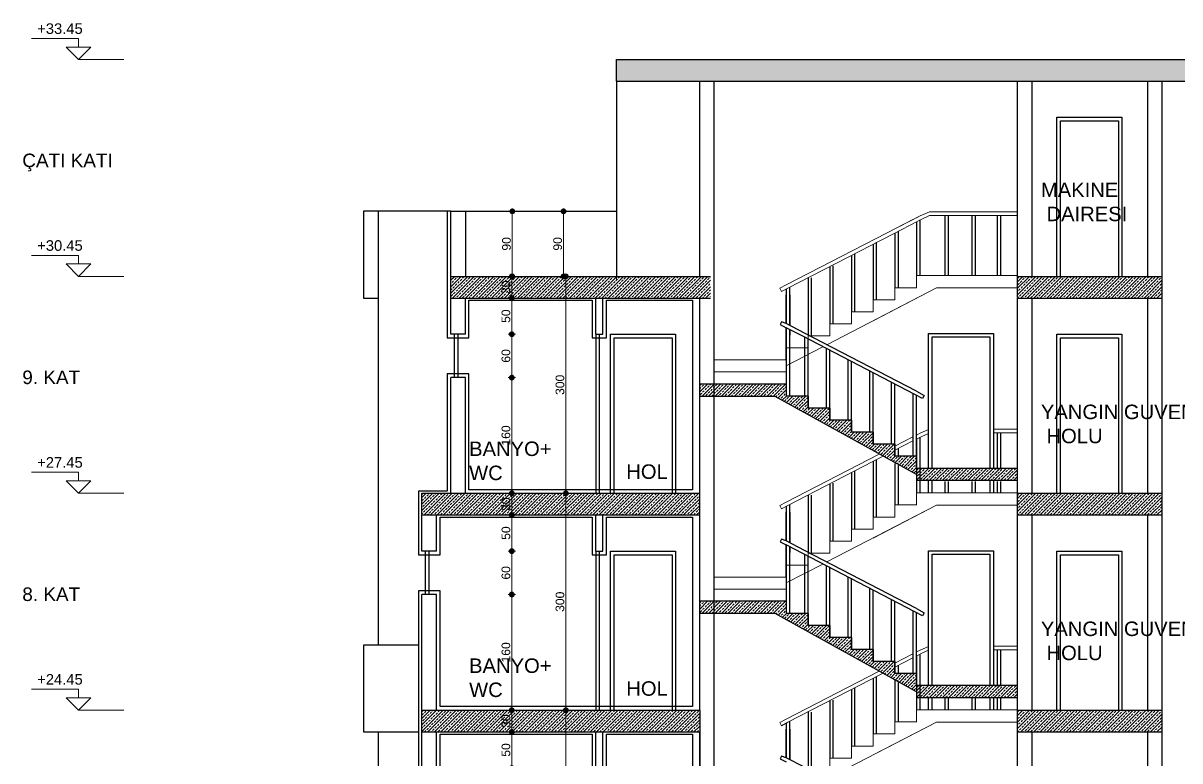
# Model space of a CAD drawing. Header units: millimetres. Extents: x 38129 to 72024, y -56282 to 16512.
# Drawn here: x 40106.7 to 40506.9, y -43613.5 to -43358.5 of the extents above; entities that cross this region are included whole.
import ezdxf

# ---------------------------------------------------------------- set-up
doc = ezdxf.new("R2010")
doc.units = ezdxf.units.MM
doc.layers.add('balkon', color=171, linetype='Continuous')
doc.layers.add('sıva', color=41, linetype='Continuous')
for name, color, linetype, lineweight in [('DIŞÖLÇÜ', 37, 'Continuous', 0), ('DUVAR', 255, 'Continuous', 30), ('KAPI', 4, 'Continuous', 30), ('KOT', 7, 'Continuous', 20), ('mahal', 7, 'Continuous', 5), ('pencere', 195, 'Continuous', 30), ('TARAMA', 252, 'Continuous', 0), ('ölçü İÇ', 31, 'Continuous', 0)]:
    doc.layers.add(name, color=color, linetype=linetype, lineweight=lineweight)
doc.styles.add('icdisolcu_yazi', font='arial.ttf')
doc.styles.get("Standard").update_dxf_attribs({"font": 'arial.ttf'})
doc.styles.add('style1', font='arial.ttf')
doc.dimstyles.new('İç Ölçü', dxfattribs={"dimtxt": 12, "dimasz": 8, "dimexe": 5, "dimexo": 0, "dimgap": 2, "dimtad": 1, "dimdec": 0, "dimzin": 12, "dimdsep": 46, "dimtxsty": 'icdisolcu_yazi', "dimblk": 'DOT', "dimcen": 8, "dimdle": 5, "dimclrd": 256, "dimclre": 256, "dimclrt": 7, "dimadec": 0, "dimazin": 3, "dimtfac": 1, "dimtdec": 0, "dimtix": 1, "dimtmove": 2, "dimatfit": 3, "dimldrblk": 'DOT', "dimfxl": 0, "dimtolj": 1, "dimtzin": 0, "dimlwd": -1, "dimlwe": -1, "dimarcsym": 0})
pattern_1 = [(45, (-8129.7853, 0), (-4.49012806, 4.49012806), []), (45, (-8125.295, 0), (-4.49012806, 4.49012806), [3.175, -1.5875])]

# ---------------------------------------------------------------- blocks, each defined once
blk = doc.blocks.new('56TREHHHHH')
at = {"layer": 'KOT'}
for p, q in [((92618.7, -98878.9), (92618.7, -98868.8)), ((92618.7, -98868.8), (92674.5, -98868.8)), ((92618.7, -98893.6), (92604, -98878.9)), ((92604, -98878.9), (92633.4, -98878.9)), ((92618.7, -98893.6), (92633.4, -98878.9)), ((92565.2, -98893.6), (92618.7, -98893.6))]:
    blk.add_line(p, q, dxfattribs=at)
blk = doc.blocks.new('_Dot')
at = {"color": 0, "lineweight": -2}
blk.add_line((-0.5, 0), (-1, 0), dxfattribs=at)
at = {"color": 0, "lineweight": 30, "const_width": 0.5}
blk.add_lwpolyline([(-0.25, 0, 1), (0.25, 0, 1)], format="xyb", close=True, dxfattribs=at)
blk = doc.blocks.new('*D2718')
at = {"layer": 'Defpoints', "color": 0, "transparency": 16777216}
for p in [(40042.5, -59208.2), (40146.8, -59208.2), (40042.5, -59258.2)]:
    blk.add_point(p, dxfattribs=at)
at = {"layer": 'ölçü İÇ', "transparency": 16777216}
for p, q in [((40141.8, -59208.2), (40151.8, -59208.2)), ((40141.8, -59258.2), (40151.8, -59258.2))]:
    blk.add_line(p, q, dxfattribs=at)
at = {"layer": 'ölçü İÇ', "linetype": 'Continuous', "transparency": 16777216}
blk.add_line((40146.8, -59250.2), (40146.8, -59216.2), dxfattribs=at)
at = {"layer": 'ölçü İÇ', "transparency": 16777216, "xscale": 8, "yscale": 8, "zscale": 8}
for p, rotation in [((40146.8, -59208.2), 90), ((40146.8, -59258.2), 270)]:
    blk.add_blockref('_Dot', p, dxfattribs=dict(at, rotation=rotation))
at = {"layer": 'ölçü İÇ', "color": 7, "transparency": 16777216, "insert": (40138.7, -59233.2), "char_height": 12, "attachment_point": 5, "rotation": 90, "style": 'icdisolcu_yazi'}
blk.add_mtext('\\A1;50', dxfattribs=at)
blk = doc.blocks.new('*D2719')
at = {"layer": 'Defpoints', "color": 0, "transparency": 16777216}
for p in [(40042.5, -59178.2), (40146.8, -59178.2), (40042.5, -59208.2)]:
    blk.add_point(p, dxfattribs=at)
at = {"layer": 'ölçü İÇ', "transparency": 16777216}
for p, q in [((40141.8, -59178.2), (40151.8, -59178.2)), ((40141.8, -59208.2), (40151.8, -59208.2))]:
    blk.add_line(p, q, dxfattribs=at)
at = {"layer": 'ölçü İÇ', "linetype": 'Continuous', "transparency": 16777216}
blk.add_line((40146.8, -59200.2), (40146.8, -59186.2), dxfattribs=at)
at = {"layer": 'ölçü İÇ', "transparency": 16777216, "xscale": 8, "yscale": 8, "zscale": 8}
for p, rotation in [((40146.8, -59178.2), 90), ((40146.8, -59208.2), 270)]:
    blk.add_blockref('_Dot', p, dxfattribs=dict(at, rotation=rotation))
at = {"layer": 'ölçü İÇ', "color": 7, "transparency": 16777216, "insert": (40138.7, -59193.2), "char_height": 12, "attachment_point": 5, "rotation": 90, "style": 'icdisolcu_yazi'}
blk.add_mtext('\\A1;30', dxfattribs=at)
blk = doc.blocks.new('*D2720')
at = {"layer": 'Defpoints', "color": 0, "transparency": 16777216}
for p in [(40221.6, -59178.2), (40221.6, -59178.2), (40221.6, -59478.2)]:
    blk.add_point(p, dxfattribs=at)
at = {"layer": 'ölçü İÇ', "transparency": 16777216}
for p, q in [((40221.6, -59178.2), (40226.6, -59178.2)), ((40221.6, -59478.2), (40226.6, -59478.2))]:
    blk.add_line(p, q, dxfattribs=at)
at = {"layer": 'ölçü İÇ', "linetype": 'Continuous', "transparency": 16777216}
blk.add_line((40221.6, -59470.2), (40221.6, -59186.2), dxfattribs=at)
at = {"layer": 'ölçü İÇ', "transparency": 16777216, "xscale": 8, "yscale": 8, "zscale": 8}
for p, rotation in [((40221.6, -59178.2), 90), ((40221.6, -59478.2), 270)]:
    blk.add_blockref('_Dot', p, dxfattribs=dict(at, rotation=rotation))
at = {"layer": 'ölçü İÇ', "color": 7, "transparency": 16777216, "insert": (40213.5, -59328.2), "char_height": 12, "attachment_point": 5, "rotation": 90, "style": 'icdisolcu_yazi'}
blk.add_mtext('\\A1;300', dxfattribs=at)
blk = doc.blocks.new('*D2721')
at = {"layer": 'Defpoints', "color": 0, "transparency": 16777216}
for p in [(40146.8, -59178.2), (40146.8, -59178.2), (40146.8, -59208.2)]:
    blk.add_point(p, dxfattribs=at)
at = {"layer": 'ölçü İÇ', "transparency": 16777216}
for p, q in [((40146.8, -59178.2), (40151.8, -59178.2)), ((40146.8, -59208.2), (40151.8, -59208.2))]:
    blk.add_line(p, q, dxfattribs=at)
at = {"layer": 'ölçü İÇ', "linetype": 'Continuous', "transparency": 16777216}
blk.add_line((40146.8, -59200.2), (40146.8, -59186.2), dxfattribs=at)
at = {"layer": 'ölçü İÇ', "transparency": 16777216, "xscale": 8, "yscale": 8, "zscale": 8}
for p, rotation in [((40146.8, -59178.2), 90), ((40146.8, -59208.2), 270)]:
    blk.add_blockref('_Dot', p, dxfattribs=dict(at, rotation=rotation))
at = {"layer": 'ölçü İÇ', "color": 7, "transparency": 16777216, "insert": (40138.7, -59193.2), "char_height": 12, "attachment_point": 5, "rotation": 90, "style": 'icdisolcu_yazi'}
blk.add_mtext('\\A1;30', dxfattribs=at)
blk = doc.blocks.new('*D2722')
at = {"layer": 'Defpoints', "color": 0, "transparency": 16777216}
for p in [(40042.5, -59018.2), (40146.8, -59018.2), (40146.8, -59178.2)]:
    blk.add_point(p, dxfattribs=at)
at = {"layer": 'ölçü İÇ', "transparency": 16777216}
for p, q in [((40141.8, -59018.2), (40151.8, -59018.2)), ((40146.8, -59178.2), (40151.8, -59178.2))]:
    blk.add_line(p, q, dxfattribs=at)
at = {"layer": 'ölçü İÇ', "linetype": 'Continuous', "transparency": 16777216}
blk.add_line((40146.8, -59170.2), (40146.8, -59026.2), dxfattribs=at)
at = {"layer": 'ölçü İÇ', "transparency": 16777216, "xscale": 8, "yscale": 8, "zscale": 8}
for p, rotation in [((40146.8, -59018.2), 90), ((40146.8, -59178.2), 270)]:
    blk.add_blockref('_Dot', p, dxfattribs=dict(at, rotation=rotation))
at = {"layer": 'ölçü İÇ', "color": 7, "transparency": 16777216, "insert": (40138.7, -59098.2), "char_height": 12, "attachment_point": 5, "rotation": 90, "style": 'icdisolcu_yazi'}
blk.add_mtext('\\A1;160', dxfattribs=at)
blk = doc.blocks.new('*D2723')
at = {"layer": 'Defpoints', "color": 0, "transparency": 16777216}
for p in [(40042.5, -58958.2), (40146.8, -58958.2), (40042.5, -59018.2)]:
    blk.add_point(p, dxfattribs=at)
at = {"layer": 'ölçü İÇ', "transparency": 16777216}
for p, q in [((40141.8, -58958.2), (40151.8, -58958.2)), ((40141.8, -59018.2), (40151.8, -59018.2))]:
    blk.add_line(p, q, dxfattribs=at)
at = {"layer": 'ölçü İÇ', "linetype": 'Continuous', "transparency": 16777216}
blk.add_line((40146.8, -59010.2), (40146.8, -58966.2), dxfattribs=at)
at = {"layer": 'ölçü İÇ', "transparency": 16777216, "xscale": 8, "yscale": 8, "zscale": 8}
for p, rotation in [((40146.8, -58958.2), 90), ((40146.8, -59018.2), 270)]:
    blk.add_blockref('_Dot', p, dxfattribs=dict(at, rotation=rotation))
at = {"layer": 'ölçü İÇ', "color": 7, "transparency": 16777216, "insert": (40138.7, -58988.2), "char_height": 12, "attachment_point": 5, "rotation": 90, "style": 'icdisolcu_yazi'}
blk.add_mtext('\\A1;60', dxfattribs=at)
blk = doc.blocks.new('*D2724')
at = {"layer": 'Defpoints', "color": 0, "transparency": 16777216}
for p in [(40042.5, -58908.2), (40146.8, -58908.2), (40042.5, -58958.2)]:
    blk.add_point(p, dxfattribs=at)
at = {"layer": 'ölçü İÇ', "transparency": 16777216}
for p, q in [((40141.8, -58908.2), (40151.8, -58908.2)), ((40141.8, -58958.2), (40151.8, -58958.2))]:
    blk.add_line(p, q, dxfattribs=at)
at = {"layer": 'ölçü İÇ', "linetype": 'Continuous', "transparency": 16777216}
blk.add_line((40146.8, -58950.2), (40146.8, -58916.2), dxfattribs=at)
at = {"layer": 'ölçü İÇ', "transparency": 16777216, "xscale": 8, "yscale": 8, "zscale": 8}
for p, rotation in [((40146.8, -58908.2), 90), ((40146.8, -58958.2), 270)]:
    blk.add_blockref('_Dot', p, dxfattribs=dict(at, rotation=rotation))
at = {"layer": 'ölçü İÇ', "color": 7, "transparency": 16777216, "insert": (40138.7, -58933.2), "char_height": 12, "attachment_point": 5, "rotation": 90, "style": 'icdisolcu_yazi'}
blk.add_mtext('\\A1;50', dxfattribs=at)
blk = doc.blocks.new('*D2725')
at = {"layer": 'Defpoints', "color": 0, "transparency": 16777216}
for p in [(40082.5, -58878.2), (40146.8, -58878.2), (40042.5, -58908.2)]:
    blk.add_point(p, dxfattribs=at)
at = {"layer": 'ölçü İÇ', "transparency": 16777216}
for p, q in [((40141.8, -58878.2), (40151.8, -58878.2)), ((40141.8, -58908.2), (40151.8, -58908.2))]:
    blk.add_line(p, q, dxfattribs=at)
at = {"layer": 'ölçü İÇ', "linetype": 'Continuous', "transparency": 16777216}
blk.add_line((40146.8, -58900.2), (40146.8, -58886.2), dxfattribs=at)
at = {"layer": 'ölçü İÇ', "transparency": 16777216, "xscale": 8, "yscale": 8, "zscale": 8}
for p, rotation in [((40146.8, -58878.2), 90), ((40146.8, -58908.2), 270)]:
    blk.add_blockref('_Dot', p, dxfattribs=dict(at, rotation=rotation))
at = {"layer": 'ölçü İÇ', "color": 7, "transparency": 16777216, "insert": (40138.7, -58893.2), "char_height": 12, "attachment_point": 5, "rotation": 90, "style": 'icdisolcu_yazi'}
blk.add_mtext('\\A1;30', dxfattribs=at)
blk = doc.blocks.new('*D2726')
at = {"layer": 'Defpoints', "color": 0, "transparency": 16777216}
for p in [(40221.6, -58878.2), (40221.6, -58878.2), (40221.6, -59178.2)]:
    blk.add_point(p, dxfattribs=at)
at = {"layer": 'ölçü İÇ', "transparency": 16777216}
for p, q in [((40221.6, -58878.2), (40226.6, -58878.2)), ((40221.6, -59178.2), (40226.6, -59178.2))]:
    blk.add_line(p, q, dxfattribs=at)
at = {"layer": 'ölçü İÇ', "linetype": 'Continuous', "transparency": 16777216}
blk.add_line((40221.6, -59170.2), (40221.6, -58886.2), dxfattribs=at)
at = {"layer": 'ölçü İÇ', "transparency": 16777216, "xscale": 8, "yscale": 8, "zscale": 8}
for p, rotation in [((40221.6, -58878.2), 90), ((40221.6, -59178.2), 270)]:
    blk.add_blockref('_Dot', p, dxfattribs=dict(at, rotation=rotation))
at = {"layer": 'ölçü İÇ', "color": 7, "transparency": 16777216, "insert": (40213.5, -59028.2), "char_height": 12, "attachment_point": 5, "rotation": 90, "style": 'icdisolcu_yazi'}
blk.add_mtext('\\A1;300', dxfattribs=at)
blk = doc.blocks.new('*D2727')
at = {"layer": 'Defpoints', "color": 0, "transparency": 16777216}
for p in [(40146.8, -58878.2), (40146.8, -58878.2), (40146.8, -58908.2)]:
    blk.add_point(p, dxfattribs=at)
at = {"layer": 'ölçü İÇ', "transparency": 16777216}
for p, q in [((40146.8, -58878.2), (40151.8, -58878.2)), ((40146.8, -58908.2), (40151.8, -58908.2))]:
    blk.add_line(p, q, dxfattribs=at)
at = {"layer": 'ölçü İÇ', "linetype": 'Continuous', "transparency": 16777216}
blk.add_line((40146.8, -58900.2), (40146.8, -58886.2), dxfattribs=at)
at = {"layer": 'ölçü İÇ', "transparency": 16777216, "xscale": 8, "yscale": 8, "zscale": 8}
for p, rotation in [((40146.8, -58878.2), 90), ((40146.8, -58908.2), 270)]:
    blk.add_blockref('_Dot', p, dxfattribs=dict(at, rotation=rotation))
at = {"layer": 'ölçü İÇ', "color": 7, "transparency": 16777216, "insert": (40138.7, -58893.2), "char_height": 12, "attachment_point": 5, "rotation": 90, "style": 'icdisolcu_yazi'}
blk.add_mtext('\\A1;30', dxfattribs=at)
blk = doc.blocks.new('*D2728')
at = {"layer": 'Defpoints', "color": 0, "transparency": 16777216}
for p in [(40082.5, -58718.2), (40146.8, -58718.2), (40146.8, -58878.2)]:
    blk.add_point(p, dxfattribs=at)
at = {"layer": 'ölçü İÇ', "transparency": 16777216}
for p, q in [((40141.8, -58718.2), (40151.8, -58718.2)), ((40146.8, -58878.2), (40151.8, -58878.2))]:
    blk.add_line(p, q, dxfattribs=at)
at = {"layer": 'ölçü İÇ', "linetype": 'Continuous', "transparency": 16777216}
blk.add_line((40146.8, -58870.2), (40146.8, -58726.2), dxfattribs=at)
at = {"layer": 'ölçü İÇ', "transparency": 16777216, "xscale": 8, "yscale": 8, "zscale": 8}
for p, rotation in [((40146.8, -58718.2), 90), ((40146.8, -58878.2), 270)]:
    blk.add_blockref('_Dot', p, dxfattribs=dict(at, rotation=rotation))
at = {"layer": 'ölçü İÇ', "color": 7, "transparency": 16777216, "insert": (40138.7, -58798.2), "char_height": 12, "attachment_point": 5, "rotation": 90, "style": 'icdisolcu_yazi'}
blk.add_mtext('\\A1;160', dxfattribs=at)
blk = doc.blocks.new('*D2729')
at = {"layer": 'Defpoints', "color": 0, "transparency": 16777216}
for p in [(40082.5, -58658.2), (40146.8, -58658.2), (40082.5, -58718.2)]:
    blk.add_point(p, dxfattribs=at)
at = {"layer": 'ölçü İÇ', "transparency": 16777216}
for p, q in [((40141.8, -58658.2), (40151.8, -58658.2)), ((40141.8, -58718.2), (40151.8, -58718.2))]:
    blk.add_line(p, q, dxfattribs=at)
at = {"layer": 'ölçü İÇ', "linetype": 'Continuous', "transparency": 16777216}
blk.add_line((40146.8, -58710.2), (40146.8, -58666.2), dxfattribs=at)
at = {"layer": 'ölçü İÇ', "transparency": 16777216, "xscale": 8, "yscale": 8, "zscale": 8}
for p, rotation in [((40146.8, -58658.2), 90), ((40146.8, -58718.2), 270)]:
    blk.add_blockref('_Dot', p, dxfattribs=dict(at, rotation=rotation))
at = {"layer": 'ölçü İÇ', "color": 7, "transparency": 16777216, "insert": (40138.7, -58688.2), "char_height": 12, "attachment_point": 5, "rotation": 90, "style": 'icdisolcu_yazi'}
blk.add_mtext('\\A1;60', dxfattribs=at)
blk = doc.blocks.new('*D2730')
at = {"layer": 'Defpoints', "color": 0, "transparency": 16777216}
for p in [(40082.5, -58608.2), (40146.8, -58608.2), (40082.5, -58658.2)]:
    blk.add_point(p, dxfattribs=at)
at = {"layer": 'ölçü İÇ', "transparency": 16777216}
for p, q in [((40141.8, -58608.2), (40151.8, -58608.2)), ((40141.8, -58658.2), (40151.8, -58658.2))]:
    blk.add_line(p, q, dxfattribs=at)
at = {"layer": 'ölçü İÇ', "linetype": 'Continuous', "transparency": 16777216}
blk.add_line((40146.8, -58650.2), (40146.8, -58616.2), dxfattribs=at)
at = {"layer": 'ölçü İÇ', "transparency": 16777216, "xscale": 8, "yscale": 8, "zscale": 8}
for p, rotation in [((40146.8, -58608.2), 90), ((40146.8, -58658.2), 270)]:
    blk.add_blockref('_Dot', p, dxfattribs=dict(at, rotation=rotation))
at = {"layer": 'ölçü İÇ', "color": 7, "transparency": 16777216, "insert": (40138.7, -58633.2), "char_height": 12, "attachment_point": 5, "rotation": 90, "style": 'icdisolcu_yazi'}
blk.add_mtext('\\A1;50', dxfattribs=at)
blk = doc.blocks.new('*D2731')
at = {"layer": 'Defpoints', "color": 0, "transparency": 16777216}
for p in [(40082.5, -58578.2), (40146.8, -58578.2), (40082.5, -58608.2)]:
    blk.add_point(p, dxfattribs=at)
at = {"layer": 'ölçü İÇ', "transparency": 16777216}
for p, q in [((40141.8, -58578.2), (40151.8, -58578.2)), ((40141.8, -58608.2), (40151.8, -58608.2))]:
    blk.add_line(p, q, dxfattribs=at)
at = {"layer": 'ölçü İÇ', "linetype": 'Continuous', "transparency": 16777216}
blk.add_line((40146.8, -58600.2), (40146.8, -58586.2), dxfattribs=at)
at = {"layer": 'ölçü İÇ', "transparency": 16777216, "xscale": 8, "yscale": 8, "zscale": 8}
for p, rotation in [((40146.8, -58578.2), 90), ((40146.8, -58608.2), 270)]:
    blk.add_blockref('_Dot', p, dxfattribs=dict(at, rotation=rotation))
at = {"layer": 'ölçü İÇ', "color": 7, "transparency": 16777216, "insert": (40138.7, -58593.2), "char_height": 12, "attachment_point": 5, "rotation": 90, "style": 'icdisolcu_yazi'}
blk.add_mtext('\\A1;30', dxfattribs=at)
blk = doc.blocks.new('*D2732')
at = {"layer": 'Defpoints', "color": 0, "transparency": 16777216}
for p in [(40221.6, -58578.2), (40221.6, -58578.2), (40221.6, -58878.2)]:
    blk.add_point(p, dxfattribs=at)
at = {"layer": 'ölçü İÇ', "transparency": 16777216}
for p, q in [((40221.6, -58578.2), (40226.6, -58578.2)), ((40221.6, -58878.2), (40226.6, -58878.2))]:
    blk.add_line(p, q, dxfattribs=at)
at = {"layer": 'ölçü İÇ', "linetype": 'Continuous', "transparency": 16777216}
blk.add_line((40221.6, -58870.2), (40221.6, -58586.2), dxfattribs=at)
at = {"layer": 'ölçü İÇ', "transparency": 16777216, "xscale": 8, "yscale": 8, "zscale": 8}
for p, rotation in [((40221.6, -58578.2), 90), ((40221.6, -58878.2), 270)]:
    blk.add_blockref('_Dot', p, dxfattribs=dict(at, rotation=rotation))
at = {"layer": 'ölçü İÇ', "color": 7, "transparency": 16777216, "insert": (40213.5, -58728.2), "char_height": 12, "attachment_point": 5, "rotation": 90, "style": 'icdisolcu_yazi'}
blk.add_mtext('\\A1;300', dxfattribs=at)
blk = doc.blocks.new('*D2733')
at = {"layer": 'Defpoints', "color": 0, "transparency": 16777216}
for p in [(40146.8, -58488.2), (40147.5, -58488.2), (40146.8, -58578.2)]:
    blk.add_point(p, dxfattribs=at)
at = {"layer": 'ölçü İÇ', "transparency": 16777216}
for p, q in [((40146.8, -58488.2), (40152.5, -58488.2)), ((40146.8, -58578.2), (40152.5, -58578.2))]:
    blk.add_line(p, q, dxfattribs=at)
at = {"layer": 'ölçü İÇ', "linetype": 'Continuous', "transparency": 16777216}
blk.add_line((40147.5, -58570.2), (40147.5, -58496.2), dxfattribs=at)
at = {"layer": 'ölçü İÇ', "transparency": 16777216, "xscale": 8, "yscale": 8, "zscale": 8}
for p, rotation in [((40147.5, -58488.2), 90), ((40147.5, -58578.2), 270)]:
    blk.add_blockref('_Dot', p, dxfattribs=dict(at, rotation=rotation))
at = {"layer": 'ölçü İÇ', "color": 7, "transparency": 16777216, "insert": (40139.4, -58533.2), "char_height": 12, "attachment_point": 5, "rotation": 90, "style": 'icdisolcu_yazi'}
blk.add_mtext('\\A1;90', dxfattribs=at)
blk = doc.blocks.new('*D2734')
at = {"layer": 'Defpoints', "color": 0, "transparency": 16777216}
for p in [(40218.4, -58488.2), (40221.6, -58488.2), (40221.6, -58578.2)]:
    blk.add_point(p, dxfattribs=at)
at = {"layer": 'ölçü İÇ', "transparency": 16777216}
for p, q in [((40221.6, -58488.2), (40213.4, -58488.2)), ((40221.6, -58578.2), (40213.4, -58578.2))]:
    blk.add_line(p, q, dxfattribs=at)
at = {"layer": 'ölçü İÇ', "linetype": 'Continuous', "transparency": 16777216}
blk.add_line((40218.4, -58570.2), (40218.4, -58496.2), dxfattribs=at)
at = {"layer": 'ölçü İÇ', "transparency": 16777216, "xscale": 8, "yscale": 8, "zscale": 8}
for p, rotation in [((40218.4, -58488.2), 90), ((40218.4, -58578.2), 270)]:
    blk.add_blockref('_Dot', p, dxfattribs=dict(at, rotation=rotation))
at = {"layer": 'ölçü İÇ', "color": 7, "transparency": 16777216, "insert": (40210.3, -58533.2), "char_height": 12, "attachment_point": 5, "rotation": 90, "style": 'icdisolcu_yazi'}
blk.add_mtext('\\A1;90', dxfattribs=at)
blk = doc.blocks.new('NDBDGBF')
at = {"layer": 'TARAMA'}
h = blk.add_hatch(dxfattribs=at)
h.set_pattern_fill('ANSI33', color=256)
h.set_pattern_definition([(45, (39464.9614, -61942.247), (-4.490128, 4.490128), []), (45, (39469.4515, -61942.247), (-4.490128, 4.490128), [3.175, -1.5875])])
h.paths.add_polyline_path([(41571.7, -58278.2), (40291.7, -58278.2), (40291.7, -58308.2), (41571.7, -58308.2)])
h = blk.add_hatch(dxfattribs=at)
h.set_pattern_fill('ANSI33', color=256)
h.set_pattern_definition([(45, (3406.567, -25875.2335), (-4.4901281, 4.4901281), []), (45, (3411.057, -25875.2335), (-4.4901281, 4.4901281), [3.175, -1.5875])])
h.paths.add_polyline_path([(40421.7, -58578.2), (40062.5, -58578.2), (40062.5, -58608.2), (40421.7, -58608.2)])
h = blk.add_hatch(dxfattribs=at)
h.set_pattern_fill('ANSI33', color=256)
h.set_pattern_definition([(45, (3411.567, -25875.2335), (-4.4901281, 4.4901281), []), (45, (3416.057, -25875.2335), (-4.4901281, 4.4901281), [3.175, -1.5875])])
h.paths.add_polyline_path([(41046.7, -58578.2), (40846.7, -58578.2), (40846.7, -58608.2), (41046.7, -58608.2)])
h = blk.add_hatch(dxfattribs=at)
h.set_pattern_fill('ANSI33', color=256)
h.set_pattern_definition([(45, (-8129.7853, 3030.56), (-4.49012806, 4.49012806), []), (45, (-8125.295, 3030.56), (-4.49012806, 4.49012806), [3.175, -1.5875])])
h.paths.add_polyline_path([(40526.7, -58727.1), (40406.8, -58727.1), (40406.8, -58744.1), (40511.2, -58744.1), (40706.7, -58852.4), (40706.7, -58860.7), (40846.7, -58860.7), (40846.7, -58843.7), (40706.7, -58843.7), (40706.7, -58827), (40676.7, -58827), (40676.7, -58810.4), (40646.7, -58810.4), (40646.7, -58793.7), (40616.7, -58793.7), (40616.7, -58777), (40586.7, -58777), (40586.7, -58760.4), (40556.7, -58760.4), (40556.7, -58743.7), (40526.7, -58743.7)])
h.paths.add_polyline_path([(40422.9, -58827), (40652.8, -58827), (40652.8, -58796.1), (40422.9, -58796.1)], flags=25)
h = blk.add_hatch(dxfattribs=at)
h.set_pattern_fill('ANSI33', color=256)
h.set_pattern_definition(pattern_1)
h.paths.add_polyline_path([(40406.8, -58908.2), (40406.8, -58878.2), (40022.5, -58878.2), (40022.5, -58908.2)])
h = blk.add_hatch(dxfattribs=at)
h.set_pattern_fill('ANSI33', color=256)
h.set_pattern_definition([(45, (3411.567, -26175.2335), (-4.4901281, 4.4901281), []), (45, (3416.057, -26175.2335), (-4.4901281, 4.4901281), [3.175, -1.5875])])
h.paths.add_polyline_path([(41046.7, -58878.2), (40846.7, -58878.2), (40846.7, -58908.2), (41046.7, -58908.2)])
h = blk.add_hatch(dxfattribs=at)
h.set_pattern_fill('ANSI33', color=256)
h.set_pattern_definition([(45, (-8129.7853, 2730), (-4.49012806, 4.49012806), []), (45, (-8125.295, 2730), (-4.49012806, 4.49012806), [3.175, -1.5875])])
h.paths.add_polyline_path([(40526.7, -59027.6), (40406.8, -59027.6), (40406.8, -59044.6), (40511.2, -59044.6), (40706.7, -59152.9), (40706.7, -59161.2), (40846.7, -59161.2), (40846.7, -59144.2), (40706.7, -59144.2), (40706.7, -59127.6), (40676.7, -59127.6), (40676.7, -59110.9), (40646.7, -59110.9), (40646.7, -59094.3), (40616.7, -59094.3), (40616.7, -59077.6), (40586.7, -59077.6), (40586.7, -59060.9), (40556.7, -59060.9), (40556.7, -59044.3), (40526.7, -59044.3)])
h.paths.add_polyline_path([(40422.9, -59127.5), (40652.8, -59127.5), (40652.8, -59096.6), (40422.9, -59096.6)], flags=25)
h = blk.add_hatch(dxfattribs=at)
h.set_pattern_fill('ANSI33', color=256)
h.set_pattern_definition(pattern_1)
h.paths.add_polyline_path([(40406.8, -59208.2), (40406.8, -59178.2), (40022.5, -59178.2), (40022.5, -59208.2)])
h = blk.add_hatch(dxfattribs=at)
h.set_pattern_fill('ANSI33', color=256)
h.set_pattern_definition([(45, (3411.567, -26475.2335), (-4.4901281, 4.4901281), []), (45, (3416.057, -26475.2335), (-4.4901281, 4.4901281), [3.175, -1.5875])])
h.paths.add_polyline_path([(41046.7, -59178.2), (40846.7, -59178.2), (40846.7, -59208.2), (41046.7, -59208.2)])
blk.add_line((40291.7, -58582.6), (40291.7, -58578.2))
at = {"layer": 'balkon'}
for p, q in [((40526.7, -58643.5), (40526.7, -58603.7)), ((40531.7, -58603.7), (40531.7, -58646.1)), ((40531.7, -58651.8), (40531.7, -58659.6)), ((40526.7, -58944.1), (40526.7, -58904.3)), ((40531.7, -58904.3), (40531.7, -58946.7)), ((40531.7, -58952.3), (40531.7, -58960.1)), ((40526.7, -59244.1), (40526.7, -59204.3)), ((40531.7, -59204.3), (40531.7, -59246.7))]:
    blk.add_line(p, q, dxfattribs=at)
for points in [[(40706.7, -58502.7), (40706.7, -58577.1)], [(40711.7, -58577.1), (40711.7, -58500.1)], [(40746.2, -58493.9), (40746.2, -58577.1)], [(40751.2, -58577.1), (40751.2, -58493.9)], [(40783.4, -58493.9), (40783.4, -58577.1)], [(40788.4, -58577.1), (40788.4, -58493.9)], [(40818.6, -58493.9), (40818.6, -58544.4)], [(40818.6, -58493.9), (40818.6, -58577.1)], [(40823.6, -58577.1), (40823.6, -58493.9)], [(40823.6, -58544.4), (40823.6, -58493.9)], [(40676.7, -58518.2), (40676.7, -58593.8)], [(40681.7, -58593.8), (40681.7, -58515.6)], [(40681.7, -58527.7), (40681.7, -58515.6)], [(40646.7, -58533.6), (40646.7, -58610.4)], [(40651.7, -58610.4), (40651.7, -58531.1)], [(40616.7, -58549.1), (40616.7, -58627.1)], [(40621.7, -58627.1), (40621.7, -58547.1)], [(40586.7, -58564.6), (40586.7, -58643.8)], [(40591.7, -58643.8), (40591.7, -58563.7)], [(40556.7, -58580), (40556.7, -58660.4)], [(40561.7, -58660.4), (40561.7, -58580.4)], [(40526.7, -58595.5), (40526.7, -58643.5)], [(40531.7, -58646.1), (40531.7, -58592.9)], [(40581.7, -58673.2), (40581.7, -58673.2)], [(40818.6, -58794.5), (40818.6, -58844.9)], [(40823.6, -58844.9), (40823.6, -58794.5)], [(40706.7, -58803.2), (40706.7, -58877.7)], [(40711.7, -58877.7), (40711.7, -58800.7)], [(40681.7, -58828.3), (40681.7, -58816.1)], [(40646.7, -58834.2), (40646.7, -58911)], [(40651.7, -58911), (40651.7, -58831.6)], [(40676.7, -58836.9), (40676.7, -58894.3)], [(40681.7, -58894.3), (40681.7, -58839.8)], [(40616.7, -58849.7), (40616.7, -58927.7)], [(40621.7, -58927.7), (40621.7, -58847.6)], [(40586.7, -58865.1), (40586.7, -58944.3)], [(40591.7, -58944.3), (40591.7, -58864.3)], [(40746.2, -58861.9), (40746.2, -58877.7)], [(40751.2, -58877.7), (40751.2, -58861.9)], [(40783.4, -58861.9), (40783.4, -58877.7)], [(40788.4, -58877.7), (40788.4, -58861.9)], [(40818.6, -58861.9), (40818.6, -58877.7)], [(40823.6, -58877.7), (40823.6, -58861.9)], [(40556.7, -58880.6), (40556.7, -58961)], [(40561.7, -58961), (40561.7, -58880.9)], [(40526.7, -58896.1), (40526.7, -58944.1)], [(40531.7, -58946.7), (40531.7, -58893.5)], [(40581.7, -58973.8), (40581.7, -58973.8)], [(40818.6, -59094.5), (40818.6, -59144.9)], [(40823.6, -59144.9), (40823.6, -59094.5)], [(40706.7, -59103.3), (40706.7, -59177.7)], [(40711.7, -59177.7), (40711.7, -59100.7)], [(40651.7, -59211), (40651.7, -59131.6)], [(40681.7, -59128.3), (40681.7, -59116.1)], [(40621.7, -59227.7), (40621.7, -59147.6)], [(40646.7, -59134.2), (40646.7, -59211)], [(40676.7, -59136.9), (40676.7, -59194.4)], [(40681.7, -59194.4), (40681.7, -59139.8)], [(40616.7, -59149.7), (40616.7, -59227.7)], [(40746.2, -59161.9), (40746.2, -59177.7)], [(40751.2, -59177.7), (40751.2, -59161.9)], [(40783.4, -59161.9), (40783.4, -59177.7)], [(40788.4, -59177.7), (40788.4, -59161.9)], [(40818.6, -59161.9), (40818.6, -59177.7)], [(40823.6, -59177.7), (40823.6, -59161.9)], [(40586.7, -59165.1), (40586.7, -59244.3)], [(40591.7, -59244.3), (40591.7, -59164.3)], [(40531.7, -59246.7), (40531.7, -59193.5)], [(40556.7, -59180.6), (40556.7, -59261)], [(40561.7, -59261), (40561.7, -59180.9)], [(40526.7, -59196.1), (40526.7, -59244.1)]]:
    blk.add_lwpolyline(points, dxfattribs=at)
at = {"layer": 'DIŞÖLÇÜ'}
for p, q in [((40711.7, -58494.5), (40724.6, -58488.9)), ((40724.6, -58488.9), (40846.7, -58488.9)), ((40526.7, -58589.9), (40711.7, -58494.5)), ((40676.7, -58512.5), (40701.7, -58499.6)), ((40676.7, -58518.2), (40706.7, -58502.7)), ((40706.7, -58497.1), (40711.7, -58494.5)), ((40706.7, -58502.7), (40714, -58498.9)), ((40725, -58493.9), (40714, -58498.9)), ((40725, -58493.9), (40846.7, -58493.9)), ((40529, -58594.3), (40676.7, -58518.2)), ((40706.7, -58594.1), (40706.7, -58577.1)), ((40706.7, -58593.8), (40706.7, -58577.1)), ((40706.7, -58577.1), (40846.7, -58577.1)), ((40517.8, -58594.5), (40526.7, -58589.9)), ((40519.9, -58599), (40517.8, -58594.5)), ((40529, -58594.3), (40519.9, -58599)), ((40734.5, -58594.1), (40582.8, -58672.7)), ((40734.5, -58594.1), (40646.7, -58639.6)), ((40676.7, -58610.4), (40676.7, -58593.8)), ((40676.7, -58610.4), (40676.7, -58593.8)), ((40676.7, -58593.8), (40706.7, -58593.8)), ((40734.5, -58594.1), (40846.7, -58594.1)), ((40646.7, -58627.1), (40646.7, -58610.4)), ((40646.7, -58627.1), (40646.7, -58610.4)), ((40646.7, -58610.4), (40676.7, -58610.4)), ((40616.7, -58643.8), (40616.7, -58627.1)), ((40616.7, -58643.8), (40616.7, -58627.1)), ((40616.7, -58627.1), (40646.7, -58627.1)), ((40586.7, -58660.4), (40586.7, -58643.8)), ((40586.7, -58660.4), (40586.7, -58643.8)), ((40586.7, -58643.8), (40616.7, -58643.8)), ((40559.2, -58660.4), (40556.7, -58660.4)), ((40556.7, -58660.4), (40556.7, -58664.8)), ((40556.7, -58677.1), (40556.7, -58664.8)), ((40556.7, -58677.1), (40556.7, -58664.8)), ((40559.2, -58660.4), (40586.7, -58660.4)), ((40577.3, -58675.5), (40526.7, -58701.7)), ((40526.7, -58677.1), (40526.7, -58743.7)), ((40526.7, -58693.7), (40526.7, -58677.1)), ((40526.7, -58677.1), (40556.7, -58677.1)), ((40526.7, -58693.7), (40426.8, -58693.7)), ((40526.7, -58693.7), (40526.7, -58692.1)), ((40526.7, -58693.7), (40526.7, -58727.1)), ((40526.7, -58710.4), (40426.8, -58710.4)), ((40526.7, -58727.1), (40526.7, -58743.7)), ((40526.7, -58743.7), (40526.7, -58727.1)), ((40706.7, -58797.6), (40711.7, -58795)), ((40711.7, -58795), (40723.3, -58790)), ((40723.3, -58795.3), (40714, -58799.5)), ((40813.3, -58789.5), (40846.7, -58789.5)), ((40813.3, -58794.5), (40846.7, -58794.5)), ((40676.7, -58813.1), (40701.7, -58800.2)), ((40676.7, -58818.7), (40701.7, -58805.8)), ((40706.7, -58803.2), (40714, -58799.5)), ((40526.7, -58890.5), (40654.4, -58824.6)), ((40529, -58894.9), (40659.6, -58827.5)), ((40517.8, -58895), (40526.7, -58890.5)), ((40706.7, -58894.7), (40706.7, -58877.7)), ((40706.7, -58894.3), (40706.7, -58877.7)), ((40706.7, -58877.7), (40846.7, -58877.7)), ((40519.9, -58899.6), (40517.8, -58895)), ((40529, -58894.9), (40519.9, -58899.6)), ((40734.5, -58894.7), (40582.8, -58973.2)), ((40734.5, -58894.7), (40646.7, -58940.1)), ((40676.7, -58911), (40676.7, -58894.3)), ((40676.7, -58911), (40676.7, -58894.3)), ((40676.7, -58894.3), (40706.7, -58894.3)), ((40734.5, -58894.7), (40846.7, -58894.7)), ((40646.7, -58927.7), (40646.7, -58911)), ((40646.7, -58927.7), (40646.7, -58911)), ((40646.7, -58911), (40676.7, -58911)), ((40616.7, -58944.3), (40616.7, -58927.7)), ((40616.7, -58944.3), (40616.7, -58927.7)), ((40616.7, -58927.7), (40646.7, -58927.7)), ((40586.7, -58961), (40586.7, -58944.3)), ((40586.7, -58961), (40586.7, -58944.3)), ((40586.7, -58944.3), (40616.7, -58944.3)), ((40559.2, -58961), (40556.7, -58961)), ((40556.7, -58961), (40556.7, -58965.3)), ((40556.7, -58977.6), (40556.7, -58965.3)), ((40556.7, -58977.6), (40556.7, -58965.3)), ((40559.2, -58961), (40586.7, -58961)), ((40577.3, -58976), (40526.7, -59002.2)), ((40526.7, -58977.6), (40526.7, -59044.3)), ((40526.7, -58994.3), (40526.7, -58977.6)), ((40526.7, -58977.6), (40556.7, -58977.6)), ((40526.7, -58994.3), (40426.8, -58994.3)), ((40526.7, -58994.3), (40526.7, -58992.6)), ((40526.7, -58994.3), (40526.7, -59027.6)), ((40526.7, -59011), (40426.8, -59011)), ((40526.7, -59027.6), (40526.7, -59044.3)), ((40526.7, -59044.3), (40526.7, -59027.6)), ((40706.7, -59097.6), (40711.7, -59095)), ((40706.7, -59103.3), (40714, -59099.5)), ((40711.7, -59095), (40723.3, -59090)), ((40723.3, -59095.3), (40714, -59099.5)), ((40813.3, -59089.5), (40846.7, -59089.5)), ((40813.3, -59094.5), (40846.7, -59094.5)), ((40676.7, -59113.1), (40701.7, -59100.2)), ((40676.7, -59118.7), (40701.7, -59105.8)), ((40526.7, -59190.5), (40654.4, -59124.6)), ((40529, -59194.9), (40659.6, -59127.5)), ((40706.7, -59194.7), (40706.7, -59177.7)), ((40706.7, -59194.4), (40706.7, -59177.7)), ((40706.7, -59177.7), (40846.7, -59177.7)), ((40517.8, -59195.1), (40526.7, -59190.5)), ((40519.9, -59199.6), (40517.8, -59195.1)), ((40529, -59194.9), (40519.9, -59199.6)), ((40734.5, -59194.7), (40582.8, -59273.2)), ((40734.5, -59194.7), (40646.7, -59240.1)), ((40676.7, -59211), (40676.7, -59194.4)), ((40676.7, -59211), (40676.7, -59194.4)), ((40676.7, -59194.4), (40706.7, -59194.4)), ((40734.5, -59194.7), (40846.7, -59194.7)), ((40646.7, -59227.7), (40646.7, -59211)), ((40646.7, -59227.7), (40646.7, -59211)), ((40646.7, -59211), (40676.7, -59211)), ((40616.7, -59244.3), (40616.7, -59227.7)), ((40616.7, -59244.3), (40616.7, -59227.7)), ((40616.7, -59227.7), (40646.7, -59227.7)), ((40586.7, -59261), (40586.7, -59244.3)), ((40586.7, -59261), (40586.7, -59244.3)), ((40586.7, -59244.3), (40616.7, -59244.3))]:
    blk.add_line(p, q, dxfattribs=at)
at = {"layer": 'DUVAR'}
for p, q in [((40291.7, -58308.2), (40291.7, -58278.2)), ((40291.7, -58278.2), (41571.7, -58278.2)), ((40291.7, -58308.2), (41571.7, -58308.2)), ((40406.8, -58578.2), (40406.8, -58308.2)), ((40426.8, -58608.2), (40426.8, -58308.2)), ((40846.7, -58607.3), (40846.7, -58308.2)), ((40866.7, -58578.2), (40866.7, -58308.2)), ((41026.8, -58578.2), (41026.8, -58308.2)), ((41046.8, -58578.2), (41046.8, -58308.2)), ((40062.5, -58578.2), (40421.7, -58578.2)), ((40846.7, -58578.2), (41046.8, -58578.2)), ((41046.8, -58908.2), (41046.8, -58578.2)), ((40062.5, -58608.2), (40421.7, -58608.2)), ((40062.5, -58658.2), (40062.5, -58608.2)), ((40082.5, -58658.2), (40082.5, -58608.2)), ((40262.9, -58658.2), (40262.9, -58608.2)), ((40272.9, -58658.2), (40272.9, -58608.2)), ((40406.8, -58878.2), (40406.8, -58608.2)), ((40426.8, -58844.9), (40426.8, -58608.2)), ((40846.7, -58608.2), (41046.8, -58608.2)), ((40846.7, -58789.5), (40846.7, -58608.2)), ((40866.7, -58878.2), (40866.7, -58608.2)), ((41026.8, -58878.2), (41026.8, -58608.2)), ((40426.8, -60331.6), (40426.8, -58620.4)), ((40520.1, -58641.1), (40518.3, -58644.8)), ((40518.3, -58644.8), (40526.7, -58649.2)), ((40526.7, -58643.5), (40520.1, -58641.1)), ((40551.7, -58656.5), (40526.7, -58643.5)), ((40526.7, -58693.7), (40526.7, -58649.2)), ((40549.4, -58661), (40526.7, -58649.2)), ((40082.5, -58658.2), (40062.5, -58658.2)), ((40262.9, -58658.2), (40272.9, -58658.2)), ((40704.4, -58741.5), (40549.4, -58661)), ((40706.7, -58737), (40551.7, -58656.5)), ((40062.5, -58878.2), (40062.5, -58718.2)), ((40082.5, -58718.2), (40062.5, -58718.2)), ((40082.5, -58878.2), (40082.5, -58718.2)), ((40526.7, -58727.1), (40406.8, -58727.1)), ((40526.7, -58727.1), (40526.7, -58743.7)), ((40511.2, -58744.1), (40406.8, -58744.1)), ((40511.2, -58744.1), (40496.7, -58744.1)), ((40706.7, -58852.4), (40511.2, -58744.1)), ((40556.7, -58743.7), (40526.7, -58743.7)), ((40556.7, -58743.7), (40556.7, -58760.4)), ((40556.7, -58760.4), (40556.7, -58743.7)), ((40556.7, -58743.7), (40556.7, -58760.4)), ((40715.3, -58747.1), (40704.4, -58741.5)), ((40706.7, -58737), (40717.4, -58742.8)), ((40717.4, -58742.8), (40715.3, -58747.1)), ((40846.7, -58908.2), (40846.7, -58743.7)), ((40586.7, -58760.4), (40556.7, -58760.4)), ((40586.7, -58760.4), (40586.7, -58777)), ((40586.7, -58777), (40586.7, -58760.4)), ((40586.7, -58760.4), (40586.7, -58777)), ((40616.7, -58777), (40586.7, -58777)), ((40616.7, -58777), (40616.7, -58793.7)), ((40616.7, -58793.7), (40616.7, -58777)), ((40616.7, -58777), (40616.7, -58793.7)), ((40646.7, -58793.7), (40616.7, -58793.7)), ((40646.7, -58793.7), (40646.7, -58810.4)), ((40646.7, -58810.4), (40646.7, -58793.7)), ((40646.7, -58793.7), (40646.7, -58810.4)), ((40676.7, -58810.4), (40646.7, -58810.4)), ((40676.7, -58810.4), (40676.7, -58827)), ((40676.7, -58827), (40676.7, -58810.4)), ((40676.7, -58810.4), (40676.7, -58827)), ((40706.7, -58827), (40676.7, -58827)), ((40706.7, -58827), (40706.7, -58843.7)), ((40706.7, -58843.7), (40706.7, -58827)), ((40706.7, -58827), (40706.7, -58843.7)), ((40846.7, -58843.7), (40706.7, -58843.7)), ((40706.7, -58852.4), (40706.7, -58860.7)), ((40706.7, -58852.4), (40706.7, -58860.7)), ((40846.7, -58860.7), (40706.7, -58860.7)), ((40846.7, -58860.7), (40742.6, -58860.7)), ((40022.5, -58878.2), (40406.8, -58878.2)), ((40022.5, -58958.2), (40022.5, -58878.2)), ((40406.8, -58908.2), (40406.8, -58878.2)), ((40846.7, -58878.2), (41046.8, -58878.2)), ((40022.5, -58908.2), (40406.8, -58908.2)), ((40042.5, -58958.2), (40042.5, -58908.2)), ((40262.9, -58958.2), (40262.9, -58908.2)), ((40272.9, -58958.2), (40272.9, -58908.2)), ((40406.8, -59178.2), (40406.8, -58908.2)), ((40846.7, -58908.2), (41046.8, -58908.2)), ((40846.7, -59089.5), (40846.7, -58908.2)), ((40866.7, -59178.2), (40866.7, -58908.2)), ((41026.8, -59178.2), (41026.8, -58908.2)), ((41046.8, -59208.2), (41046.8, -58908.2)), ((40520.1, -58941.6), (40518.3, -58945.4)), ((40518.3, -58945.4), (40526.7, -58949.7)), ((40526.7, -58944.1), (40520.1, -58941.6)), ((40551.7, -58957.1), (40526.7, -58944.1)), ((40526.7, -58994.3), (40526.7, -58949.7)), ((40549.4, -58961.5), (40526.7, -58949.7)), ((40042.5, -58958.2), (40022.5, -58958.2)), ((40262.9, -58958.2), (40272.9, -58958.2)), ((40704.4, -59042), (40549.4, -58961.5)), ((40706.7, -59037.6), (40551.7, -58957.1)), ((40022.5, -59208.2), (40022.5, -59018.2)), ((40042.5, -59018.2), (40022.5, -59018.2)), ((40042.5, -59178.2), (40042.5, -59018.2)), ((40526.7, -59027.6), (40406.8, -59027.6)), ((40526.7, -59027.6), (40526.7, -59044.3)), ((40511.2, -59044.6), (40406.8, -59044.6)), ((40511.2, -59044.6), (40496.7, -59044.6)), ((40706.7, -59152.9), (40511.2, -59044.6)), ((40556.7, -59044.3), (40526.7, -59044.3)), ((40556.7, -59044.3), (40556.7, -59060.9)), ((40556.7, -59060.9), (40556.7, -59044.3)), ((40556.7, -59044.3), (40556.7, -59060.9)), ((40715.3, -59047.7), (40704.4, -59042)), ((40706.7, -59037.6), (40717.4, -59043.4)), ((40717.4, -59043.4), (40715.3, -59047.7)), ((40846.7, -59208.2), (40846.7, -59043.7)), ((40586.7, -59060.9), (40556.7, -59060.9)), ((40586.7, -59060.9), (40586.7, -59077.6)), ((40586.7, -59077.6), (40586.7, -59060.9)), ((40586.7, -59060.9), (40586.7, -59077.6)), ((40616.7, -59077.6), (40586.7, -59077.6)), ((40616.7, -59077.6), (40616.7, -59094.3)), ((40616.7, -59094.3), (40616.7, -59077.6)), ((40616.7, -59077.6), (40616.7, -59094.3)), ((40646.7, -59094.3), (40616.7, -59094.3)), ((40646.7, -59094.3), (40646.7, -59110.9)), ((40646.7, -59110.9), (40646.7, -59094.3)), ((40646.7, -59094.3), (40646.7, -59110.9)), ((40676.7, -59110.9), (40646.7, -59110.9)), ((40676.7, -59110.9), (40676.7, -59127.6)), ((40676.7, -59127.6), (40676.7, -59110.9)), ((40676.7, -59110.9), (40676.7, -59127.6)), ((40706.7, -59127.6), (40676.7, -59127.6)), ((40706.7, -59127.6), (40706.7, -59144.2)), ((40706.7, -59144.2), (40706.7, -59127.6)), ((40706.7, -59127.6), (40706.7, -59144.2)), ((40846.7, -59144.2), (40706.7, -59144.2)), ((40706.7, -59152.9), (40706.7, -59161.2)), ((40706.7, -59152.9), (40706.7, -59161.2)), ((40846.7, -59161.2), (40706.7, -59161.2)), ((40846.7, -59161.2), (40742.6, -59161.2)), ((40022.5, -59178.2), (40406.8, -59178.2)), ((40406.8, -59178.2), (40406.8, -61645.4)), ((40846.7, -59178.2), (41046.8, -59178.2)), ((40022.5, -59208.2), (40406.8, -59208.2)), ((40022.5, -59258.2), (40022.5, -59208.2)), ((40042.5, -59258.2), (40042.5, -59208.2)), ((40262.9, -59258.2), (40262.9, -59208.2)), ((40272.9, -59258.2), (40272.9, -59208.2)), ((40406.8, -59478.2), (40406.8, -59208.2)), ((40846.7, -59208.2), (41046.8, -59208.2)), ((40846.7, -59389.5), (40846.7, -59208.2)), ((40866.7, -59478.2), (40866.7, -59208.2)), ((41026.8, -59478.2), (41026.8, -59208.2)), ((41046.8, -59508.2), (41046.8, -59208.2)), ((40520.1, -59241.6), (40518.3, -59245.4)), ((40526.7, -59244.1), (40520.1, -59241.6)), ((40518.3, -59245.4), (40526.7, -59249.7)), ((40551.7, -59257.1), (40526.7, -59244.1))]:
    blk.add_line(p, q, dxfattribs=at)
for points in [[(40062.5, -58608.2), (40062.5, -58488.2), (40082.5, -58488.2), (40082.5, -58578.2)], [(40526.7, -58649.2), (40526.7, -58677.1)], [(40526.7, -58656.5), (40526.7, -58743.7)], [(40531.7, -58677.1), (40531.7, -58651.8)], [(40531.7, -58743.7), (40531.7, -58659.6)], [(40551.7, -58662.2), (40551.7, -58743.7)], [(40556.7, -58743.7), (40556.7, -58664.8)], [(40581.7, -58677.7), (40581.7, -58760.4)], [(40586.7, -58760.4), (40586.7, -58680.3)], [(40611.7, -58693.3), (40611.7, -58777)], [(40616.7, -58777), (40616.7, -58695.9)], [(40641.7, -58708.9), (40641.7, -58793.7)], [(40646.7, -58793.7), (40646.7, -58711.5)], [(40671.7, -58724.5), (40671.7, -58810.4)], [(40676.7, -58810.4), (40676.7, -58727.1)], [(40701.7, -58739.8), (40701.7, -58827)], [(40706.7, -58827), (40706.7, -58742.7)], [(40526.7, -58949.7), (40526.7, -58977.6)], [(40531.7, -58977.6), (40531.7, -58952.3)], [(40526.7, -58957.1), (40526.7, -59044.3)], [(40531.7, -59044.3), (40531.7, -58960.1)], [(40551.7, -58962.7), (40551.7, -59044.3)], [(40556.7, -59044.3), (40556.7, -58965.3)], [(40581.7, -58978.3), (40581.7, -59060.9)], [(40586.7, -59060.9), (40586.7, -58980.9)], [(40611.7, -58993.9), (40611.7, -59077.6)], [(40616.7, -59077.6), (40616.7, -58996.5)], [(40641.7, -59009.5), (40641.7, -59094.3)], [(40646.7, -59094.3), (40646.7, -59012.1)], [(40671.7, -59025), (40671.7, -59110.9)], [(40676.7, -59110.9), (40676.7, -59027.6)], [(40701.7, -59040.4), (40701.7, -59127.6)], [(40706.7, -59127.6), (40706.7, -59043.2)]]:
    blk.add_lwpolyline(points, dxfattribs=at)
at = {"layer": 'KAPI'}
for points in [[(40901.2, -58578.2), (40901.2, -58358.2), (40991.2, -58358.2), (40991.2, -58578.2)], [(40906.2, -58578.2), (40906.2, -58363.2), (40986.2, -58363.2), (40986.2, -58578.2)], [(40283.5, -58878.2), (40283.5, -58658.2), (40373.5, -58658.2), (40373.5, -58878.2)], [(40288.5, -58878.2), (40288.5, -58663.2), (40368.5, -58663.2), (40368.5, -58878.2)], [(40723.3, -58843.7), (40723.3, -58657), (40813.3, -58657), (40813.3, -58843.7)], [(40728.3, -58843.7), (40728.3, -58662), (40808.3, -58662), (40808.3, -58843.7)], [(40901.2, -58878.2), (40901.2, -58658.2), (40991.2, -58658.2), (40991.2, -58878.2)], [(40906.2, -58878.2), (40906.2, -58663.2), (40986.2, -58663.2), (40986.2, -58878.2)], [(40723.3, -58877), (40723.3, -58860.3)], [(40728.3, -58877), (40728.3, -58860.3)], [(40808.3, -58860.3), (40808.3, -58877)], [(40813.3, -58860.3), (40813.3, -58877)], [(40283.5, -59178.2), (40283.5, -58958.2), (40373.5, -58958.2), (40373.5, -59178.2)], [(40288.5, -59178.2), (40288.5, -58963.2), (40368.5, -58963.2), (40368.5, -59178.2)], [(40723.3, -59144.2), (40723.3, -58957.6), (40813.3, -58957.6), (40813.3, -59144.2)], [(40728.3, -59144.2), (40728.3, -58962.6), (40808.3, -58962.6), (40808.3, -59144.2)], [(40901.2, -59178.2), (40901.2, -58958.2), (40991.2, -58958.2), (40991.2, -59178.2)], [(40906.2, -59178.2), (40906.2, -58963.2), (40986.2, -58963.2), (40986.2, -59178.2)], [(40723.3, -59177.6), (40723.3, -59160.9)], [(40728.3, -59177.6), (40728.3, -59160.9)], [(40808.3, -59160.9), (40808.3, -59177.6)], [(40813.3, -59160.9), (40813.3, -59177.6)]]:
    blk.add_lwpolyline(points, dxfattribs=at)
at = {"layer": 'pencere'}
for p, q in [((40067.5, -58718.2), (40067.5, -58658.2)), ((40072.5, -58718.2), (40072.5, -58658.2)), ((40262.9, -58658.2), (40262.9, -58878.2)), ((40267.9, -58658.2), (40267.9, -58878.2)), ((40027.5, -59018.2), (40027.5, -58958.2)), ((40032.5, -59018.2), (40032.5, -58958.2)), ((40262.9, -58958.2), (40262.9, -59178.2)), ((40267.9, -58958.2), (40267.9, -59178.2))]:
    blk.add_line(p, q, dxfattribs=at)
at = {"layer": 'sıva'}
for p, q in [((40291.7, -58308.2), (40291.7, -58578.2)), ((40082.5, -58488.2), (40291.7, -58488.2))]:
    blk.add_line(p, q, dxfattribs=at)
for points in [[(39961.7, -58488.2), (39941.7, -58488.2), (39941.7, -58608.2), (39961.7, -58608.2)], [(40062.5, -58488.2), (39961.7, -58488.2), (39961.7, -59088.2)], [(40057.5, -58488.2), (40057.5, -58663.2), (40087.5, -58663.2), (40087.5, -58611.2), (40257.9, -58611.2), (40257.9, -58663.2), (40277.9, -58663.2), (40277.9, -58611.2), (40396.7, -58611.2), (40396.7, -58873.2), (40087.5, -58873.2), (40087.5, -58713.2), (40057.5, -58713.2), (40057.5, -58875.2), (40017.5, -58875.2), (40017.5, -58963.2), (40047.5, -58963.2), (40047.5, -58911.2), (40257.9, -58911.2), (40257.9, -58963.2), (40277.9, -58963.2), (40277.9, -58911.2), (40396.7, -58911.2), (40396.7, -59173.2), (40047.5, -59173.2), (40047.5, -59013.2), (40017.5, -59013.2), (40017.5, -59208.2)], [(39961.7, -58908.2), (39961.7, -59088.2)], [(40017.5, -59088.2), (39941.7, -59088.2), (39941.7, -59208.2), (40017.5, -59208.2)], [(39961.7, -59208.2), (39961.7, -61308.2)], [(40017.5, -59208.2), (40017.5, -59263.2), (40047.5, -59263.2), (40047.5, -59211.2), (40257.9, -59211.2), (40257.9, -59263.2), (40277.9, -59263.2), (40277.9, -59211.2), (40396.7, -59211.2), (40396.7, -59473.2), (40047.5, -59473.2), (40047.5, -59313.2), (40017.5, -59313.2), (40017.5, -59508.2)]]:
    blk.add_lwpolyline(points, dxfattribs=at)
at = {"layer": 'KOT', "xscale": -1.17, "yscale": 1.17, "zscale": 1.17}
for p in [(147911.1, 57427.3), (147911.1, 57127.3), (147911.1, 56827.3), (147911.1, 56527.3)]:
    blk.add_blockref('56TREHHHHH', p, dxfattribs=at)
at = {"layer": 'KOT', "char_height": 14.62, "width": 31.702, "attachment_point": 1, "style": 'style1'}
for s, insert in [('+33.45', (39490, -58228.2)), ('+30.45', (39490, -58528.2)), ('+27.45', (39490, -58828.2)), ('+24.45', (39490, -59128.2))]:
    blk.add_mtext(s, dxfattribs=dict(at, insert=insert))
at = {"layer": 'mahal', "char_height": 18.75, "attachment_point": 1, "style": 'style1'}
for s, insert in [('ÇATI KATI', (39469.4, -58408.4)), ('9. KAT', (39469.4, -58708.4)), ('8. KAT', (39469.4, -59008.4))]:
    blk.add_mtext_dynamic_manual_height_columns(s, width=412.254, gutter_width=100, heights=[0], dxfattribs=dict(at, insert=insert))
at = {"layer": 'mahal', "char_height": 20, "attachment_point": 1}
for s, insert in [('MAKINE\\P DAIRESI', (40879, -58448.5)), ('YANGIN GUVENLIK\\P HOLU', (40879, -58755.6)), ('BANYO+\\PWC', (40087.7, -58806.6)), ('HOL', (40305.2, -58838.2)), ('YANGIN GUVENLIK\\P HOLU', (40879, -59055.6)), ('BANYO+\\PWC', (40087.7, -59106.6)), ('HOL', (40305.2, -59138.2))]:
    blk.add_mtext_dynamic_manual_height_columns(s, width=250.343, gutter_width=12.5, heights=[0], dxfattribs=dict(at, insert=insert))
at = {"layer": 'ölçü İÇ'}
for base, p1, p2, picture, middle in [((40147.5, -58488.2), (40146.8, -58578.2), (40146.8, -58488.2), '*D2733', (40139.4, -58533.2)), ((40218.4, -58488.2), (40221.6, -58578.2), (40221.6, -58488.2), '*D2734', (40210.3, -58533.2)), ((40146.8, -58578.2), (40082.5, -58608.2), (40082.5, -58578.2), '*D2731', (40138.7, -58593.2)), ((40221.6, -58578.2), (40221.6, -58878.2), (40221.6, -58578.2), '*D2732', (40213.5, -58728.2)), ((40146.8, -58608.2), (40082.5, -58658.2), (40082.5, -58608.2), '*D2730', (40138.7, -58633.2)), ((40146.8, -58658.2), (40082.5, -58718.2), (40082.5, -58658.2), '*D2729', (40138.7, -58688.2)), ((40146.8, -58718.2), (40146.8, -58878.2), (40082.5, -58718.2), '*D2728', (40138.7, -58798.2)), ((40146.8, -58878.2), (40042.5, -58908.2), (40082.5, -58878.2), '*D2725', (40138.7, -58893.2)), ((40146.8, -58878.2), (40146.8, -58908.2), (40146.8, -58878.2), '*D2727', (40138.7, -58893.2)), ((40221.6, -58878.2), (40221.6, -59178.2), (40221.6, -58878.2), '*D2726', (40213.5, -59028.2)), ((40146.8, -58908.2), (40042.5, -58958.2), (40042.5, -58908.2), '*D2724', (40138.7, -58933.2)), ((40146.8, -58958.2), (40042.5, -59018.2), (40042.5, -58958.2), '*D2723', (40138.7, -58988.2)), ((40146.8, -59018.2), (40146.8, -59178.2), (40042.5, -59018.2), '*D2722', (40138.7, -59098.2)), ((40146.8, -59178.2), (40042.5, -59208.2), (40042.5, -59178.2), '*D2719', (40138.7, -59193.2)), ((40146.8, -59178.2), (40146.8, -59208.2), (40146.8, -59178.2), '*D2721', (40138.7, -59193.2)), ((40221.6, -59178.2), (40221.6, -59478.2), (40221.6, -59178.2), '*D2720', (40213.5, -59328.2)), ((40146.8, -59208.2), (40042.5, -59258.2), (40042.5, -59208.2), '*D2718', (40138.7, -59233.2))]:
    dim = blk.add_linear_dim(base=base, p1=p1, p2=p2, angle=90, dimstyle='İç Ölçü', dxfattribs=at)
    dim.commit()
    dim.dimension.update_dxf_attribs({"geometry": picture, "text_midpoint": middle})
blk = doc.blocks.new('nfjfdj')
at = {"layer": 'DIŞÖLÇÜ', "xscale": 0.25, "yscale": 0.25, "zscale": 0.25}
blk.add_blockref('NDBDGBF', (40516.65, -33924), dxfattribs=at)

msp = doc.modelspace()

# ---------------------------------------------------------------- block references
at = {"layer": 'DIŞÖLÇÜ'}
msp.add_blockref('nfjfdj', (-10277.62, 5122.52), dxfattribs=at)

doc.saveas('drawing.dxf')
